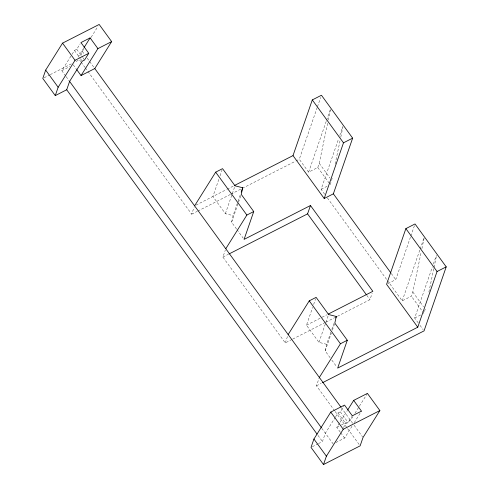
<?xml version="1.0" encoding="UTF-8"?>
<svg xmlns="http://www.w3.org/2000/svg" width="489" height="489" viewBox="0 0 489 489"><rect width="100%" height="100%" fill="white"/><g stroke="black" fill="none" stroke-linecap="round" stroke-linejoin="round"><path stroke-width="0.37" stroke-dasharray="2.44 1.83" d="M317.214 107.476L299.28 159.28L308.632 172.152L317.789 167.476L319.238 163.302L327.679 123.032M328.308 120.049L330.497 109.609M332.184 178.222L330.271 184.64M335.154 164.053L340.002 140.936M340.784 137.207L342.972 126.767M387.422 280.515L402.209 300.857L411.365 296.181L412.808 292.006L421.255 251.737M421.879 248.754L424.226 237.568M428.884 292.012L433.884 268.149M434.043 267.404L436.39 256.218M236.517 228.974L231.615 222.232L233.076 215.606L237.77 202.043M330.087 357.679L325.185 350.937L326.646 344.311L330.845 332.172M80.856 55.575L82.305 51.394L84.31 48.191M87.941 71.486L191.694 214.194L194.109 207.232M218.834 179.359L212.898 196.492L225.374 213.656L233.076 215.606M220.068 175.789L222.049 170.08M225.374 213.656L232.049 194.377M232.299 193.662L235.02 185.814M238.015 201.327L240.24 194.903M231.615 222.232L238.29 202.959M238.534 202.244L241.254 194.396M292.043 339.439L285.27 342.893L222.886 257.092L225.295 250.13M317.465 106.761L320.705 97.409M308.632 172.152L326.322 121.07M326.573 120.349L330.313 109.554M324.696 194.243L321.114 189.31L338.553 138.949M339.8 135.349L342.789 126.718M285.27 342.893L287.917 335.24M326.646 344.311L318.95 342.355L306.469 325.197L312.654 307.349M313.638 304.494L315.619 298.785M318.95 342.355L325.625 323.082M325.87 322.367L328.59 314.513M331.835 329.317L333.816 323.608M325.185 350.937L331.365 333.088M332.355 330.234L334.824 323.095M334.727 410.925L316.456 385.797L319.109 378.138M337.441 316.267L369.959 299.665L372.129 293.4M318.431 443.609L322.471 441.549L325.362 433.193L335.246 417.404M387.893 283.638L395.742 279.635L410.577 236.798M410.821 236.083L414.531 225.38M402.209 300.857L419.898 249.769M420.143 249.054L424.134 237.538M418.248 322.917L414.684 318.015L432.374 266.933M433.37 264.054L436.359 255.423M425.283 309.164L423.841 313.339L411.365 296.181M65.703 76.046L61.803 70.685L71.687 54.896M72.079 54.261L74.45 50.471L76.742 49.303L80.19 43.796M78.069 57.14L83.686 48.16M91.137 37.28L97.965 26.375M335.643 416.775L338.015 412.985L340.301 411.817L343.755 406.304M340.271 432.123L336.805 427.355L339.617 422.863M340.02 422.221L347.251 410.674M343.437 427.502L345.809 423.712L348.101 422.545L351.933 416.42M352.948 416.494L350.54 420.344L341.383 425.02M354.959 413.284L358.975 406.872M359.378 406.231L367.41 393.4M335.851 442.545L344.604 438.077L352.233 425.888M354.244 422.679L361.475 411.133M44.144 77.751L49.566 74.982M50.245 74.634L71.272 63.9M76.021 61.48L79.407 59.75L80.758 61.602M61.803 70.685L69.878 66.559M195.942 205.148L226.48 189.561M227.159 189.219L233.95 185.753M191.694 214.194L197.11 211.431M197.788 211.083L230.264 194.506M230.942 194.164L295.222 161.352M295.894 161.009L299.28 159.28M321.114 189.31L327.654 185.973M222.886 257.092L228.308 254.329M306.469 325.197L321.365 317.593M322.043 317.251L326.78 314.83M292.722 339.091L325.24 322.489M325.918 322.147L334.727 317.648M414.684 318.015L421.225 314.678M316.456 385.797L321.194 383.376M336.805 427.355L340.729 425.351M312.373 446.701L317.758 443.951M319.238 163.302L329.934 178.008M412.808 292.006L423.505 306.713M317.789 167.476L329.824 184.023M391.255 273.461L395.742 279.635M327.385 197.941L386.976 279.904M420.033 325.368L423.15 329.659M366.817 295.344L369.959 299.665M236.963 229.585L243.198 238.167M331.872 360.13L336.768 366.872M82.305 51.394L84.53 54.462M87.201 58.136L94.334 67.94M341.181 407.471L353.657 424.635M354.103 425.247L362.569 436.891M76.742 49.303L82.372 57.048M82.806 57.647L84.542 60.031M340.301 411.817L348.101 422.545M74.45 50.471L80.086 58.222M80.52 58.814L81.816 60.605M338.015 412.985L345.809 423.712M81.205 62.219L84.799 67.164M85.251 67.782L87.494 70.868M335.173 411.536L347.202 428.083M347.648 428.694L360.124 445.858M73.246 64.841L76.278 69.01M340.705 432.716L344.604 438.077M66.131 76.639L69.597 81.406M321.774 428.26L333.162 443.92M317.984 435.375L322.471 441.549"/><path stroke-width="0.73" d="M194.585 205.838L215.673 172.159L222.538 168.65L235.02 185.814L242.715 187.764L241.254 194.396L253.73 211.554L244.09 239.396L310.472 205.514L372.85 291.316L328.137 314.14M288.162 334.543L309.244 300.857L316.114 297.355L328.59 314.513L336.285 316.469L334.824 323.095L347.3 340.258L337.661 368.095L417.777 327.208L437.056 271.523L446.212 266.853L415.027 223.95L405.87 228.626L386.585 284.305L417.777 327.208M81.046 75.569L94.78 68.558L111.645 41.608L99.169 24.45L62.549 43.142L45.679 70.086L42.787 78.442L55.263 95.599L66.706 89.762L69.597 81.406L82.25 61.198L84.542 60.031L88.76 53.295L80.96 42.567L90.117 37.898L97.91 48.619L81.046 75.569L76.712 69.609M55.263 95.599L58.154 87.25L75.025 60.306L88.76 53.295M241.23 192.049L242.715 187.764M293.015 155.6L312.294 99.921L321.45 95.245L352.642 138.149L333.364 193.827L324.207 198.503L293.015 155.6L234.628 185.404M228.986 253.98L307.581 213.864L310.472 205.514M324.207 198.503L343.486 142.819L352.642 138.149M335.79 317.899L336.285 316.469M353.675 400.405L361.475 411.133L352.318 415.809L344.519 405.081L330.784 412.093L313.92 439.036L311.022 447.392L323.498 464.55L360.124 445.858L363.015 437.502L379.886 410.558L367.41 393.4L353.675 400.405L347.648 410.033M323.498 464.55L326.395 456.2L343.26 429.25L379.886 410.558M446.212 266.853L424.042 330.888L322.551 382.685M84.09 47.519L90.117 37.898M225.777 248.742L246.866 215.056L253.73 211.554M319.348 377.441L340.436 343.761L347.3 340.258M97.91 48.619L111.645 41.608M312.294 99.921L343.486 142.819M405.87 228.626L437.056 271.523M333.364 193.827L390.803 272.844M307.581 213.864L366.371 294.726M215.673 172.159L246.866 215.056M309.244 300.857L340.436 343.761M94.78 68.558L340.735 406.86M62.549 43.142L75.025 60.306M330.784 412.093L343.26 429.25M69.597 81.406L321.322 427.643M66.706 89.762L317.086 434.14M45.679 70.086L58.154 87.25M313.92 439.036L326.395 456.2"/></g></svg>
